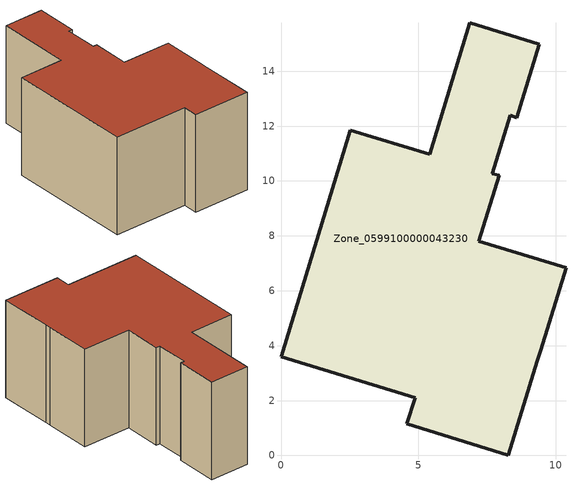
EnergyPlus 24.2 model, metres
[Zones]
Zone_0599100000043230
 floor ground (C_G): 6.88,15.77 9.41,14.98 8.59,12.31 8.35,12.39 7.7,10.27 7.95,10.2 7.21,7.8 10.38,6.83 9.46,3.84 9.33,3.45 8.28,0 4.59,1.15 4.89,2.1 0,3.6 2.52,11.85 5.41,10.97 z0
 wall outside (C_F): 8.28,0 9.33,3.45 9.46,3.84 10.38,6.83 7.21,7.8 7.95,10.2 7.7,10.27 8.35,12.39 8.59,12.31 9.41,14.98 6.88,15.77 5.41,10.97 2.52,11.85 0,3.6 4.89,2.1 4.59,1.15 8.28,0 z0:6.63
 roof outside (C_R): 9.33,3.45 9.46,3.84 10.38,6.83 7.21,7.8 7.95,10.2 7.7,10.27 8.35,12.39 8.59,12.31 9.41,14.98 6.88,15.77 5.41,10.97 2.52,11.85 0,3.6 4.89,2.1 4.59,1.15 8.28,0 z6.63
[BUILDING]
Pand.0599100000043230: North Axis=0; Terrain=City; Loads Convergence Tolerance Value=0.04; Temperature Convergence Tolerance Value=0.4; Solar Distribution=FullExterior; Maximum Number of Warmup Days=25; Minimum Number of Warmup Days=1
[Site:Location]
Rotterdam.The.Hague.AP_ZH_NLD Design_Conditions: Latitude=51.96; Longitude=4.45; Time Zone=1; Elevation=-4.5
[SITE:GROUNDTEMPERATURE:BUILDINGSURFACE]
18, 18, 18, 18, 18, 18, 18, 18, 18, 18, 18, 18
[MATERIAL] Thermal Absorptance=0.9; Solar Absorptance=0.7; Visible Absorptance=0.7
Name | Roughness | Thickness | Conductivity | Density | Specific Heat
G.TC.1975-1991 | MediumSmooth | 0.15 | 0.288461 | 540 | 1210
F.TC.1975-1991 | Rough | 0.3 | 0.230769 | 1920 | 840
R.TC.1975-1991 | MediumRough | 0.2 | 0.153846 | 1500 | 1000
[CONSTRUCTION]
C_G: G.TC.1975-1991
C_F: F.TC.1975-1991
C_R: R.TC.1975-1991
[ZONE]
Zone_0599100000043230: Type=1; Multiplier=1; Ceiling Height=Autocalculate; Volume=Autocalculate; Floor Area=autocalculate; Part of Total Floor Area=Yes
[ZONEINFILTRATION:DESIGNFLOWRATE]
Infil_Zone_0599100000043230: Zone or ZoneList or Space or SpaceList=Zone_0599100000043230; Schedule=AlwaysOn; Design Flow Rate Calculation Method=Flow/Area; Flow Rate per Floor Area=0.003; Constant Term Coefficient=1; Temperature Term Coefficient=0; Velocity Term Coefficient=0; Velocity Squared Term Coefficient=0
[HVACTEMPLATE:ZONE:IDEALLOADSAIRSYSTEM]
Zone_0599100000043230: Maximum Heating Supply Air Temperature=50; Minimum Cooling Supply Air Temperature=13; Maximum Heating Supply Air Humidity Ratio=0.0156; Minimum Cooling Supply Air Humidity Ratio=0.0077; Heating Limit=NoLimit; Cooling Limit=NoLimit; Dehumidification Control Type=ConstantSensibleHeatRatio; Cooling Sensible Heat Ratio=0.7; Dehumidification Setpoint=60; Humidification Control Type=None; Humidification Setpoint=30; Outdoor Air Method=None; Outdoor Air Flow Rate per Person=0.00944; Outdoor Air Flow Rate per Zone Floor Area=0; Outdoor Air Flow Rate per Zone=0; Demand Controlled Ventilation Type=None; Outdoor Air Economizer Type=NoEconomizer; Heat Recovery Type=None; Sensible Heat Recovery Effectiveness=0.7; Latent Heat Recovery Effectiveness=0.65
[ZONECONTROL:THERMOSTAT]
ThermostatControl_Zone_0599100000043230: Zone or ZoneList=Zone_0599100000043230; Control Type Schedule=DualSetpointControlType; Control 1=Thermostat_Zone_0599100000043230; Temperature Difference Between Cutout And Setpoint=0
[THERMOSTATSETPOINT:DUALSETPOINT]
Thermostat_Zone_0599100000043230: Heating Setpoint Temperature Schedule=HeatingSetpoint_Zone_0599100000043230; Cooling Setpoint Temperature Schedule=CoolingSetpoint_Zone_0599100000043230
[SCHEDULE:COMPACT]
HeatingSetpoint_Zone_0599100000043230: Through: 12/31, For: AllDays, Until: 24:00, 21
CoolingSetpoint_Zone_0599100000043230: Through: 12/31, For: AllDays, Until: 24:00, 24
DualSetpointControlType: Through: 12/31, For: AllDays, Until: 24:00, 4
AlwaysOn: Through: 12/31, For: AllDays, Until: 24:00, 1
